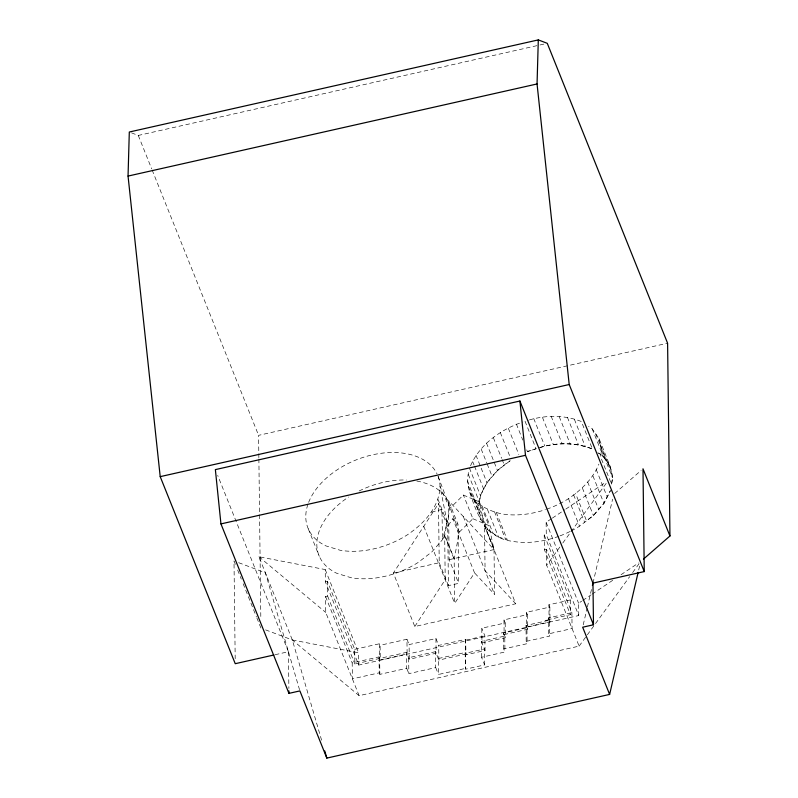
<?xml version="1.0" encoding="UTF-8"?>
<svg xmlns="http://www.w3.org/2000/svg" width="798" height="798" viewBox="0 0 798 798"><rect width="100%" height="100%" fill="white"/><g stroke="black" fill="none" stroke-linecap="round" stroke-linejoin="round"><path stroke-width="0.6" stroke-dasharray="3.99 2.99" d="M307.858 504.506A70.025 45.217 -21.9 0 0 326.023 545.932L340.058 550.231A70.025 45.217 -21.9 0 0 407.189 534.939C423.688 523.887 439.209 507.518 440.047 486.61A70.025 45.217 -21.9 0 0 437.543 474.97L459.339 532.057L454.162 559.248L454.7 603.388L474.541 572.864L452.795 518.66L447.688 526.51L448.416 585.642L458.67 583.338L457.942 524.206L448.446 500.536L449.174 559.667L458.67 583.338M558.849 536.286A70.025 45.217 -21.9 0 1 512.386 541.303C485.902 538.061 477.014 514.79 469.773 492.366C467.498 485.014 466.92 477.603 469.054 470.162M480.805 519.857C472.386 496.017 491.129 472.995 510.211 460.715M599.079 438.671L601.542 450.321L600.505 456.656L611.527 484.147L612.585 477.882L610.151 466.231L599.079 438.671L592.206 428.855L588.605 426.411M611.527 484.147C614.44 472.635 608.894 459.359 598.729 453.274M447.688 526.51L438.501 503.608L393.364 573.074L414.8 626.52L515.767 603.777L484.526 525.882L479.369 501.872L480.456 495.438L487.029 482.581L497.573 470.441L511.179 459.967M414.8 626.52L445.214 579.727L444.676 535.588L449.843 508.396L463.409 495.059L479.369 501.872M583.218 624.844L587.119 608.156M587.398 606.959L591.577 589.084M592.974 583.129L612.605 499.129M638.699 569.971L639.836 565.144M449.843 508.396L440.047 486.61L447.149 522.58L442.491 539.628L431.987 551.787L418.212 562.42A70.025 45.217 -21.9 0 1 351.08 577.712L337.045 573.413A70.025 45.217 -21.9 0 1 348.596 497.034M470.501 465.902C479.887 444.117 500.954 429.364 522.89 421.982M546.66 509.214A70.025 45.217 -21.9 0 0 568.495 498.69C581.323 489.892 593.044 478.79 598.889 464.077M265.594 629.871L292.337 639.976L359.13 695.666L579.119 646.121L546.65 565.193L559.847 547.059M562.78 543.029L606.749 482.6M579.119 646.121L629.692 576.625M632.615 572.595L639.218 563.538M459.339 532.057L472.905 518.73L463.409 495.059M614.64 493.533L641.163 470.401M571.129 530.959A70.025 45.217 -21.9 0 0 579.518 526.181L593.333 515.578L603.877 503.428L610.45 490.58L603.996 503.259L593.503 515.418L586.52 520.805L575.488 493.314M321.604 740.205L292.337 639.976L258.951 556.755L325.215 569.563L325.365 581.862L358.751 665.083L578.75 615.537L546.281 534.6L546.131 522.301L551.298 518.83M552.336 518.131L564.755 509.792M565.792 509.094L606.141 481.982M578.75 615.537L578.6 603.228L581.702 601.143M582.74 600.455L591.009 594.889M592.046 594.191L612.744 580.286M621.024 574.73L638.609 562.909M527.288 451.588L536.076 448.765L525.054 421.284L528.306 420.247M529.393 419.908C546.331 415.02 564.884 414.92 581.393 421.544L592.415 449.025C575.238 442.082 555.687 442.341 538.221 448.087C555.727 442.341 575.318 442.082 592.515 449.055M536.076 448.765L527.408 451.548L526.49 449.254M431.459 512.146L441.942 509.363L442.491 539.628L444.755 535.159L454.252 558.819M131.55 132.877L138.283 135.451L538.79 45.247M539.997 44.967L544.854 43.88M258.861 457.723L258.592 435.339L667.597 343.22M325.365 581.862L327.429 581.393L354.691 649.343L354.871 664.016L406.511 652.385L409.274 659.248L436.127 653.203L435.947 638.54L409.095 644.585L409.274 659.248M544.216 535.069L570.251 599.966L548.914 604.774L549.094 619.438L570.43 614.63L544.396 549.732L544.216 535.069L546.281 534.6M449.174 559.667L494.012 549.573L448.446 500.536M393.364 573.074L439.229 562.74L438.501 503.608M359.13 695.666L325.744 612.445L325.544 596.525L327.609 596.066L327.429 581.393M544.396 549.732L546.46 549.273L571.877 612.635L572.076 628.555L548.685 633.831L549.603 636.116L526.201 641.383L527.119 643.677L503.728 648.944L504.954 651.996L481.563 657.273L484.625 664.904L465.623 669.183L465.124 652.505L438.272 658.55L438.461 674.47L465.314 668.425M275.14 654.709L288.427 651.717L217.684 475.379M354.691 649.343L379.479 643.767L380.097 645.293L380.277 659.956L407.13 653.911L406.95 639.248L380.097 645.293M549.842 607.059L550.022 621.722L526.62 626.999L526.441 612.325L549.842 607.059L548.914 604.774M527.358 614.62L527.538 629.283L504.146 634.55L503.967 619.886L527.358 614.62L526.441 612.325M505.194 622.939L505.373 637.612L481.972 642.879L481.793 628.216L505.194 622.939L503.967 619.886M548.685 633.831L548.485 617.911L571.877 612.635M379.05 656.904L379.24 672.824L352.387 678.869L352.197 662.948L379.05 656.904L380.277 659.956M545.054 620.595L548.505 619.817M526.201 641.383L526.012 625.472L549.403 620.196L549.603 636.116M465.553 639.368L465.733 654.031L438.88 660.076L438.701 645.412L465.553 639.368L466.042 654.789L485.034 650.51L484.865 635.846L481.793 628.216M465.862 640.126L484.865 635.846M503.728 648.944L503.538 633.023L526.929 627.757L527.119 643.677M435.509 651.677L408.656 657.722L408.855 673.642L435.708 667.597L435.509 651.677L438.88 660.076M481.563 657.273L481.364 641.353L504.755 636.086L504.954 651.996M379.24 672.824L379.858 674.35L406.711 668.305L406.511 652.385M292.337 639.976L358.601 652.784L358.751 665.083M469.773 492.366C475.887 504.705 488.536 510.82 501.353 513.812A70.025 45.217 -21.9 0 0 545.503 509.613M238.642 562.68L265.385 572.784L299.529 689.721M472.905 518.73L488.865 525.543L494.022 549.553L494.561 594.41L474.541 572.864M597.832 452.675L603.308 456.396L610.151 466.231M258.951 556.755L325.744 612.445M452.795 518.66L457.942 524.206M515.767 603.777L485.074 570.75L484.526 525.882M600.325 444.496L611.348 471.977M595.657 433.763L606.68 461.244M601.542 450.321L612.565 477.803M592.206 428.855L603.228 456.346M596.186 469.424L607.208 496.915M574.4 419.369L585.423 446.86M592.904 475.857L603.926 503.339M567.378 417.224L578.41 444.705M587.647 481.932L598.68 509.413M559.258 416.696L570.281 444.177M582.38 488.007L593.403 515.488M551.119 416.197L562.151 443.678M573.582 494.78L584.615 522.271M542.431 417.344L553.453 444.835M568.495 498.69L579.518 526.181M533.732 418.521L544.755 446.012M516.386 424.057L522.81 440.097M508.316 428.237L518.88 454.571M546.131 522.301L578.6 603.228M500.266 432.426L509.912 456.476M493.364 437.723L501.633 458.341M502.092 459.488L504.386 465.214M486.471 443.04L497.503 470.531M481.204 449.114L486.71 462.85M487.169 463.997L492.226 476.596M548.485 617.911L550.022 621.722M475.957 455.189L486.98 482.67M496.196 512.216L507.239 539.697L498.56 537.044L487.728 529.742L484.226 524.775L493.802 548.555L473.194 497.284M494.461 511.678L505.483 539.159M472.665 461.613L474.052 465.054M474.511 466.192L483.698 489.104M487.458 509.503L498.491 536.984M469.414 468.047L480.446 495.528M482.042 505.852L493.064 533.343M468.346 474.381L488.865 525.543M476.645 502.181L487.678 529.673M526.012 625.472L527.538 629.283M467.309 480.725L478.331 508.206M468.526 486.551L479.558 514.042M463.319 516.535L494.561 594.41M503.538 633.023L505.373 637.612M444.676 535.588L454.162 559.248M481.364 641.353L485.034 650.51M439.229 562.74L448.416 585.642M423.768 526.281L454.7 603.388M465.124 652.505L466.042 654.789M435.947 638.54L438.701 645.412M435.708 667.597L438.461 674.47M406.95 639.248L409.095 644.585M406.711 668.305L408.855 673.642M325.215 569.563L358.601 652.784M308.277 528.825L319.31 556.316M327.609 596.066L354.871 664.016M325.544 596.525L352.197 662.948M138.283 135.451L151.7 168.897M152.159 170.054L258.592 435.339M235.36 564.336L233.994 560.924L235.191 658.739M237.644 570.031L241.305 579.139M243.131 583.697L256.377 616.724M256.836 617.861L260.946 628.106M437.972 499.289L447.149 522.58M570.251 599.966L570.43 614.63M546.46 549.273L546.65 565.193M484.625 664.904L484.426 648.983L465.424 653.263L465.623 669.183M379.479 643.767L379.858 674.35M288.427 651.717L288.886 688.475M258.881 458.97L260.826 618.161M570.041 531.508A70.025 45.217 -21.9 0 1 559.996 535.867M359.13 490.999A70.025 45.217 -21.9 0 1 406.511 480.017M416.795 481.054A70.025 45.217 -21.9 0 1 448.576 502.451M308.636 502.371A70.025 45.217 -21.9 0 1 372.676 454.79A70.025 45.217 -21.9 0 1 437.055 473.902"/><path stroke-width="1.2" d="M273.923 654.988L235.25 663.697L160.208 476.645L128.049 176.079L129.306 132.019L538.301 39.9L547.278 43.331L667.597 343.22L669.951 535.997L643.427 559.129M592.415 585.513L592.974 583.129L644.245 571.577L569.203 384.526L537.054 83.96L538.301 39.9M609.622 694.41L582.66 627.218L593.483 624.784L592.974 583.129L519.907 401.025L215.37 469.613L220.946 523.907L288.946 693.372L299.878 690.908L326.831 758.1L609.622 694.41L638.141 572.395M128.049 176.079L537.054 83.96M160.208 476.645L569.203 384.526M220.946 523.907L525.493 455.309L593.483 624.784M669.951 535.997L642.998 468.805L644.245 571.577M324.746 750.938L326.831 758.1M519.907 401.025L525.493 455.309M288.916 690.928L288.946 693.372"/></g></svg>
